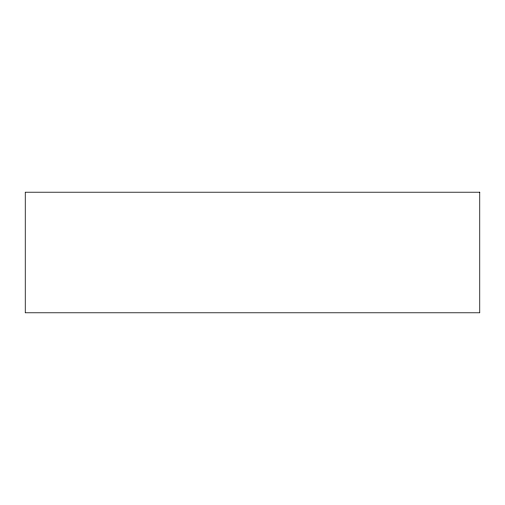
<?xml version="1.0" encoding="UTF-8"?>
<svg xmlns="http://www.w3.org/2000/svg" width="505" height="505" viewBox="0 0 505 505"><rect width="100%" height="100%" fill="white"/><g stroke="black" fill="none" stroke-linecap="round" stroke-linejoin="round"><path stroke-width="0.76" d="M479.75 192.209L25.25 192.209L25.25 312.791L479.75 312.791L479.75 192.209"/></g></svg>
